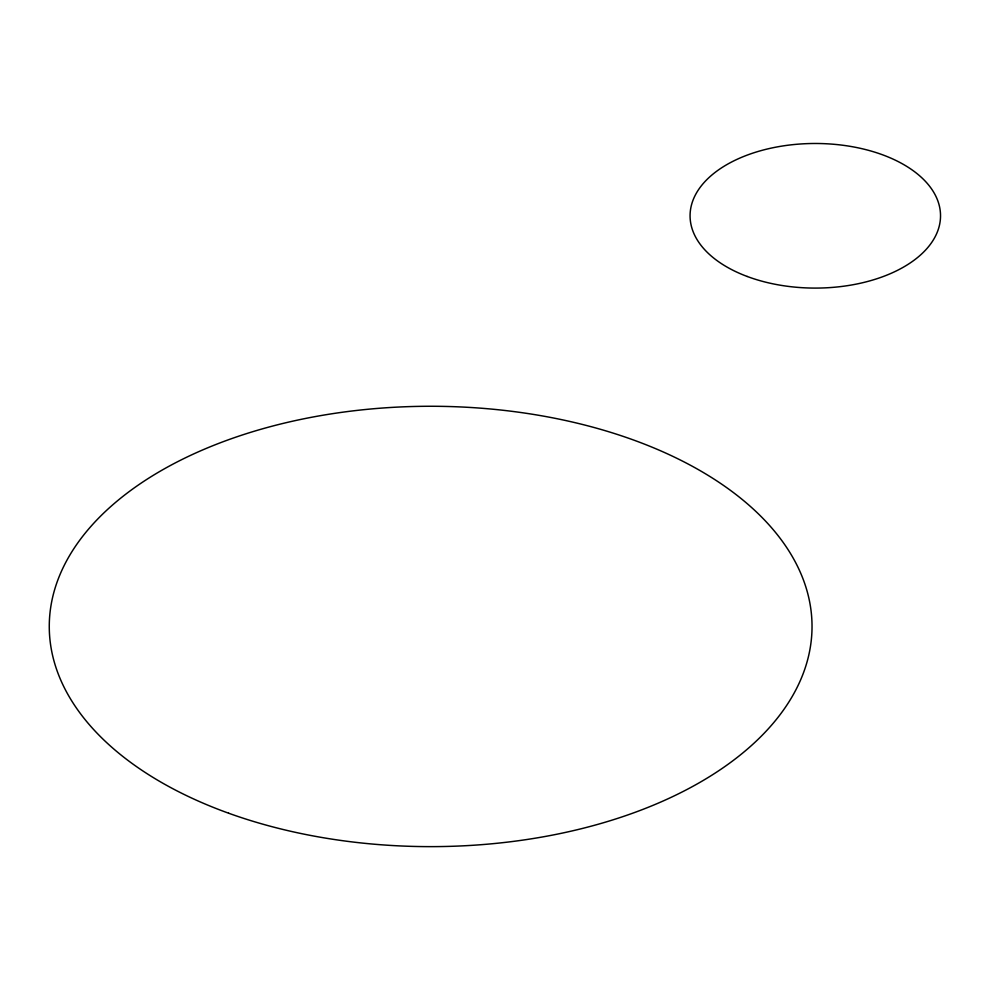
<?xml version="1.0" encoding="UTF-8"?>
<svg xmlns="http://www.w3.org/2000/svg" width="990" height="990" viewBox="0 0 990 990"><rect width="100%" height="100%" fill="white"/><g stroke="black" fill="none" stroke-linecap="round" stroke-linejoin="round"><path stroke-width="1.49" d="M747.178 276.458A125.235 72.307 0 0 0 940.364 219.495A125.235 72.307 0 0 0 758.328 151.396A125.235 72.307 0 0 0 747.178 276.458M228.665 813.223A381.385 220.188 0 0 0 811.8 634.058A381.385 220.188 0 0 0 251.485 432.073A381.385 220.188 0 0 0 228.665 813.223"/></g></svg>
